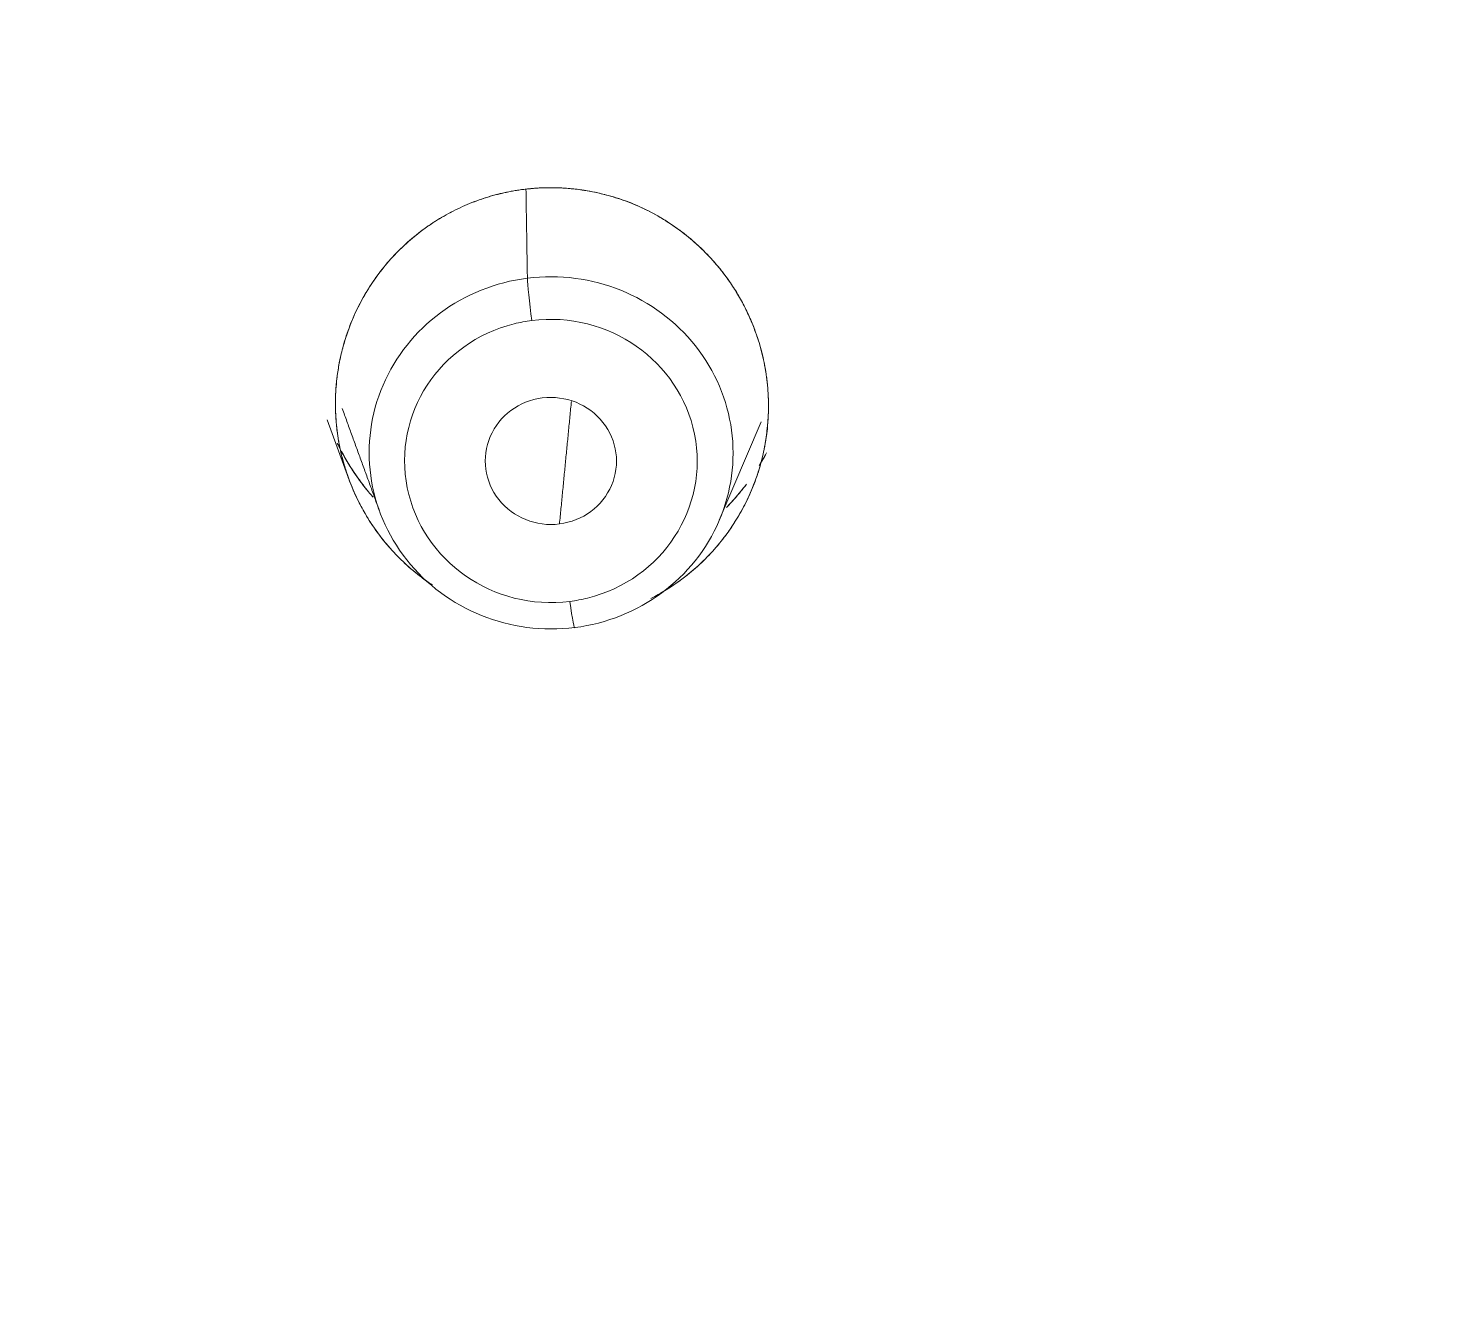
# Model space of a CAD drawing. Extents: x 5217 to 6345, y 0 to 827.
# Drawn here: x 5747.55 to 5759.32, y 525.26 to 535.89 of the extents above; entities that cross this region are included whole.
import ezdxf

# ---------------------------------------------------------------- set-up
doc = ezdxf.new("R2010")
doc.units = 0
doc.header["$LTSCALE"] = 30
doc.header["$MEASUREMENT"] = 0
doc.linetypes.add('HIDDEN2', pattern=[4.7625, 3.175, -1.5875])
doc.layers.add('1', color=7, linetype='CONTINUOUS')
doc.layers.add('2', color=1, linetype='HIDDEN2')

msp = doc.modelspace()

# ---------------------------------------------------------------- linework, layer by layer
at = {"layer": '1', "color": 7, "linetype": 'Continuous', "lineweight": 18}
for p, q in [((5750.054, 532.608), (5750.233, 532.118)), ((5750.054, 532.608), (5750.233, 532.118)), ((5753.341, 531.765), (5753.692, 532.589))]:
    msp.add_line(p, q, dxfattribs=at)
for centre, major_axis, ratio, start_param, end_param in [((5757.244, 496.519), (-59.628, 0), 0.953717, 3.141593, 6.283185), ((5757.244, 496.519), (-59.628, 0), 0.953717, 3.141593, 6.274276), ((5751.931, 532.33), (1.525, -0.042), 0.968013, 1.727878, 4.869471), ((5751.931, 532.33), (-1.525, 0.042), 0.968013, 1.727878, 4.869471), ((5751.929, 532.262), (-0.55, 0.015), 0.968013, 1.727878, 4.869471), ((5751.929, 532.262), (0.55, -0.015), 0.968013, 1.727878, 4.869471)]:
    msp.add_ellipse(centre, major_axis=major_axis, ratio=ratio, start_param=start_param, end_param=end_param, dxfattribs=at)
at = {"layer": '1', "color": 7, "linetype": 'Continuous', "lineweight": 13}
for centre, major_axis, ratio, start_param, end_param in [((5751.771, 533.515), (0.037, -0.298), 0.03925, 3.484393, 4.963006), ((5751.929, 532.262), (1.226, -0.033), 0.968013, 4.992246, 8.011064), ((5751.929, 532.262), (1.226, -0.033), 0.968013, 1.850654, 4.869471), ((5751.929, 532.262), (1.226, -0.033), 0.968013, 1.727878, 1.850654), ((5751.929, 532.262), (1.226, -0.033), 0.968013, 4.869471, 4.992246), ((5752.091, 531.16), (0.037, -0.298), 0.03925, 4.963006, 6.441619)]:
    msp.add_ellipse(centre, major_axis=major_axis, ratio=ratio, start_param=start_param, end_param=end_param, dxfattribs=at)
at = {"layer": '1', "color": 7, "linetype": 'Continuous', "lineweight": 18}
for points, knots in [([(5759.712, 439.668), (5760.292, 439.691), (5761.968, 439.78), (5764.735, 440.04), (5767.995, 440.52), (5771.222, 441.172), (5774.407, 441.992), (5777.54, 442.979), (5780.611, 444.129), (5783.61, 445.439), (5786.529, 446.905), (5789.359, 448.523), (5792.092, 450.287), (5794.718, 452.192), (5797.229, 454.232), (5799.619, 456.402), (5801.88, 458.694), (5804.005, 461.101), (5805.987, 463.617), (5807.821, 466.233), (5809.501, 468.942), (5811.021, 471.735), (5812.378, 474.604), (5813.566, 477.54), (5814.583, 480.534), (5815.426, 483.576), (5816.091, 486.659), (5816.577, 489.772), (5816.882, 492.905), (5817.005, 496.05), (5816.947, 499.196), (5816.706, 502.335), (5816.285, 505.456), (5815.684, 508.55), (5814.904, 511.608), (5813.949, 514.62), (5812.822, 517.578), (5811.525, 520.471), (5810.063, 523.292), (5808.44, 526.031), (5806.66, 528.681), (5804.731, 531.234), (5802.657, 533.681), (5800.444, 536.015), (5798.1, 538.229), (5795.631, 540.316), (5793.045, 542.27), (5790.35, 544.085), (5787.555, 545.755), (5784.667, 547.276), (5781.695, 548.643), (5778.649, 549.85), (5775.538, 550.896), (5772.371, 551.776), (5769.157, 552.489), (5765.908, 553.031), (5762.632, 553.401), (5759.34, 553.598), (5756.041, 553.622), (5752.746, 553.471), (5749.464, 553.148), (5746.207, 552.652), (5742.982, 551.986), (5739.802, 551.151), (5736.674, 550.149), (5733.609, 548.985), (5730.617, 547.661), (5727.705, 546.181), (5724.883, 544.551), (5722.16, 542.774), (5719.544, 540.857), (5717.043, 538.805), (5714.664, 536.624), (5712.415, 534.322), (5710.302, 531.904), (5708.333, 529.379), (5706.512, 526.755), (5704.847, 524.038), (5703.34, 521.238), (5701.998, 518.363), (5700.825, 515.422), (5699.823, 512.423), (5698.996, 509.377), (5698.347, 506.291), (5697.877, 503.176), (5697.588, 500.041), (5697.48, 496.896), (5697.555, 493.75), (5697.811, 490.612), (5698.249, 487.493), (5698.866, 484.402), (5699.661, 481.348), (5700.631, 478.34), (5701.774, 475.388), (5703.085, 472.5), (5704.562, 469.686), (5706.199, 466.954), (5707.991, 464.313), (5709.934, 461.769), (5712.021, 459.332), (5714.245, 457.008), (5716.601, 454.805), (5719.08, 452.73), (5721.676, 450.788), (5724.38, 448.985), (5727.184, 447.328), (5730.08, 445.82), (5733.058, 444.468), (5736.111, 443.274), (5739.227, 442.243), (5742.399, 441.377), (5745.616, 440.68), (5748.868, 440.153), (5751.926, 439.822), (5753.898, 439.702), (5754.776, 439.668)], [0, 0, 0, 0, 0.004702, 0.013606, 0.022511, 0.031416, 0.040321, 0.049226, 0.058131, 0.067035, 0.07594, 0.084844, 0.093748, 0.102652, 0.111556, 0.120459, 0.129362, 0.138265, 0.147168, 0.15607, 0.164972, 0.173874, 0.182775, 0.191676, 0.200577, 0.209478, 0.218378, 0.227279, 0.236179, 0.245079, 0.253978, 0.262878, 0.271778, 0.280678, 0.289578, 0.298478, 0.307379, 0.316279, 0.32518, 0.334081, 0.342982, 0.351884, 0.360785, 0.369687, 0.37859, 0.387493, 0.396396, 0.405299, 0.414202, 0.423106, 0.43201, 0.440914, 0.449818, 0.458723, 0.467628, 0.476532, 0.485437, 0.494342, 0.503247, 0.512152, 0.521057, 0.529962, 0.538867, 0.547772, 0.556677, 0.565582, 0.574486, 0.583391, 0.592295, 0.601199, 0.610103, 0.619007, 0.62791, 0.636813, 0.645716, 0.654619, 0.663521, 0.672423, 0.681325, 0.690226, 0.699127, 0.708028, 0.716929, 0.725829, 0.734729, 0.743629, 0.752529, 0.761429, 0.770329, 0.779229, 0.788129, 0.797029, 0.805929, 0.814829, 0.82373, 0.832631, 0.841532, 0.850433, 0.859334, 0.868236, 0.877138, 0.886041, 0.894944, 0.903847, 0.91275, 0.921653, 0.930557, 0.939461, 0.948365, 0.95727, 0.966174, 0.975079, 0.983983, 0.992888, 1, 1, 1, 1]), ([(5793.07, 451.033), (5793.622, 451.416), (5795.04, 452.443), (5797.228, 454.234), (5799.62, 456.401), (5801.88, 458.694), (5804.005, 461.101), (5805.987, 463.617), (5807.821, 466.233), (5809.501, 468.942), (5811.021, 471.735), (5812.378, 474.604), (5813.566, 477.54), (5814.583, 480.534), (5815.426, 483.576), (5816.091, 486.659), (5816.577, 489.772), (5816.882, 492.905), (5817.005, 496.05), (5816.947, 499.196), (5816.706, 502.335), (5816.285, 505.456), (5815.684, 508.55), (5814.904, 511.608), (5813.949, 514.62), (5812.822, 517.578), (5811.525, 520.471), (5810.063, 523.292), (5808.44, 526.031), (5806.66, 528.681), (5804.731, 531.234), (5802.657, 533.681), (5800.444, 536.015), (5798.1, 538.229), (5795.631, 540.316), (5793.045, 542.27), (5790.35, 544.085), (5787.555, 545.755), (5784.667, 547.276), (5781.695, 548.643), (5778.649, 549.85), (5775.538, 550.896), (5772.371, 551.776), (5769.157, 552.489), (5765.908, 553.031), (5762.632, 553.401), (5759.34, 553.598), (5756.041, 553.622), (5752.746, 553.471), (5749.464, 553.148), (5746.207, 552.652), (5742.982, 551.986), (5739.802, 551.151), (5736.674, 550.149), (5733.609, 548.985), (5730.617, 547.661), (5727.705, 546.181), (5724.883, 544.551), (5722.16, 542.774), (5719.544, 540.857), (5717.043, 538.805), (5714.664, 536.624), (5712.415, 534.322), (5710.302, 531.904), (5708.333, 529.379), (5706.512, 526.755), (5704.847, 524.038), (5703.34, 521.238), (5701.998, 518.363), (5700.825, 515.422), (5699.823, 512.423), (5698.996, 509.377), (5698.347, 506.291), (5697.877, 503.176), (5697.588, 500.041), (5697.48, 496.896), (5697.555, 493.75), (5697.811, 490.612), (5698.249, 487.493), (5698.866, 484.402), (5699.661, 481.348), (5700.631, 478.34), (5701.774, 475.388), (5703.085, 472.5), (5704.562, 469.686), (5706.199, 466.954), (5707.991, 464.313), (5709.934, 461.769), (5712.021, 459.332), (5714.246, 457.009), (5716.6, 454.804), (5719.085, 452.736), (5720.978, 451.284), (5722.066, 450.56), (5722.254, 450.437)], [0, 0, 0, 0, 0.006833, 0.017845, 0.028856, 0.039868, 0.050878, 0.061889, 0.072899, 0.083908, 0.094918, 0.105926, 0.116935, 0.127943, 0.138951, 0.149959, 0.160966, 0.171973, 0.18298, 0.193987, 0.204994, 0.216001, 0.227008, 0.238016, 0.249023, 0.26003, 0.271038, 0.282046, 0.293055, 0.304063, 0.315072, 0.326082, 0.337091, 0.348102, 0.359112, 0.370123, 0.381134, 0.392146, 0.403157, 0.414169, 0.425182, 0.436194, 0.447207, 0.45822, 0.469233, 0.480246, 0.491259, 0.502272, 0.513286, 0.524299, 0.535313, 0.546326, 0.557339, 0.568352, 0.579365, 0.590378, 0.601391, 0.612403, 0.623416, 0.634428, 0.645439, 0.656451, 0.667462, 0.678472, 0.689483, 0.700493, 0.711502, 0.722512, 0.73352, 0.744529, 0.755537, 0.766545, 0.777553, 0.78856, 0.799567, 0.810574, 0.821581, 0.832588, 0.843595, 0.854602, 0.865609, 0.876617, 0.887624, 0.898632, 0.90964, 0.920649, 0.931657, 0.942666, 0.953676, 0.964686, 0.975696, 0.986706, 0.997717, 1, 1, 1, 1]), ([(5750.933, 531.223), (5750.902, 531.243), (5750.824, 531.3), (5750.704, 531.4), (5750.579, 531.528), (5750.467, 531.668), (5750.369, 531.819), (5750.287, 531.978), (5750.22, 532.145), (5750.169, 532.318), (5750.136, 532.496), (5750.121, 532.678), (5750.124, 532.862), (5750.145, 533.045), (5750.184, 533.224), (5750.242, 533.399), (5750.316, 533.565), (5750.406, 533.723), (5750.511, 533.87), (5750.629, 534.005), (5750.759, 534.127), (5750.9, 534.235), (5751.024, 534.313), (5751.128, 534.367), (5751.207, 534.404), (5751.287, 534.437), (5751.355, 534.461), (5751.41, 534.478), (5751.451, 534.49), (5751.493, 534.5), (5751.534, 534.51), (5751.576, 534.519), (5751.618, 534.527), (5751.661, 534.534), (5751.689, 534.538), (5751.703, 534.539)], [0, 0, 0, 0, 0.025113, 0.065662, 0.105947, 0.146364, 0.187308, 0.227816, 0.268477, 0.309394, 0.350458, 0.391952, 0.433798, 0.475674, 0.517499, 0.559039, 0.600664, 0.641696, 0.682809, 0.723389, 0.763873, 0.803853, 0.843855, 0.863556, 0.883217, 0.902877, 0.922578, 0.932282, 0.941969, 0.951643, 0.96131, 0.970975, 0.980641, 0.990315, 1, 1, 1, 1]), ([(5750.933, 531.223), (5750.902, 531.243), (5750.824, 531.3), (5750.704, 531.4), (5750.579, 531.528), (5750.467, 531.668), (5750.369, 531.819), (5750.287, 531.978), (5750.22, 532.145), (5750.169, 532.318), (5750.136, 532.496), (5750.121, 532.678), (5750.124, 532.862), (5750.145, 533.045), (5750.184, 533.224), (5750.242, 533.399), (5750.316, 533.565), (5750.406, 533.723), (5750.511, 533.87), (5750.629, 534.005), (5750.759, 534.127), (5750.9, 534.235), (5751.024, 534.313), (5751.128, 534.367), (5751.207, 534.404), (5751.287, 534.437), (5751.355, 534.461), (5751.41, 534.478), (5751.451, 534.49), (5751.493, 534.5), (5751.534, 534.51), (5751.576, 534.519), (5751.618, 534.527), (5751.661, 534.534), (5751.689, 534.538), (5751.703, 534.539)], [0, 0, 0, 0, 0.025113, 0.065662, 0.105947, 0.146364, 0.187308, 0.227816, 0.268477, 0.309394, 0.350458, 0.391952, 0.433798, 0.475674, 0.517499, 0.559039, 0.600664, 0.641696, 0.682809, 0.723389, 0.763873, 0.803853, 0.843855, 0.863556, 0.883217, 0.902877, 0.922578, 0.932282, 0.941969, 0.951643, 0.96131, 0.970975, 0.980641, 0.990315, 1, 1, 1, 1]), ([(5751.703, 534.539), (5751.696, 534.539), (5751.682, 534.537), (5751.661, 534.534), (5751.64, 534.53), (5751.619, 534.527), (5751.598, 534.523), (5751.577, 534.519), (5751.556, 534.515), (5751.536, 534.51), (5751.515, 534.506), (5751.494, 534.501), (5751.473, 534.495), (5751.452, 534.49), (5751.432, 534.484), (5751.411, 534.478), (5751.39, 534.472), (5751.349, 534.458), (5751.287, 534.437), (5751.207, 534.404), (5751.128, 534.367), (5751.027, 534.314), (5750.904, 534.238), (5750.765, 534.132), (5750.633, 534.009), (5750.517, 533.878), (5750.417, 533.739), (5750.328, 533.588), (5750.248, 533.415), (5750.192, 533.248), (5750.157, 533.101), (5750.137, 532.98), (5750.126, 532.874), (5750.122, 532.774), (5750.123, 532.671), (5750.129, 532.576), (5750.138, 532.502), (5750.145, 532.457), (5750.154, 532.402), (5750.176, 532.297), (5750.222, 532.136), (5750.292, 531.966), (5750.379, 531.803), (5750.475, 531.657), (5750.593, 531.513), (5750.716, 531.39), (5750.829, 531.296), (5750.903, 531.243), (5750.934, 531.222)], [0, 0, 0, 0, 0.004777, 0.009561, 0.014353, 0.019152, 0.023959, 0.028774, 0.033596, 0.038426, 0.043264, 0.04811, 0.052963, 0.057823, 0.062692, 0.067568, 0.072452, 0.077343, 0.097046, 0.116743, 0.136434, 0.156119, 0.194401, 0.233955, 0.275211, 0.317138, 0.352651, 0.391666, 0.436519, 0.482415, 0.511593, 0.539495, 0.566126, 0.584524, 0.607428, 0.63637, 0.649481, 0.658358, 0.667609, 0.687279, 0.731454, 0.78141, 0.812601, 0.856661, 0.899951, 0.938631, 0.97476, 1, 1, 1, 1]), ([(5751.703, 534.539), (5751.696, 534.539), (5751.682, 534.537), (5751.661, 534.534), (5751.64, 534.53), (5751.619, 534.527), (5751.598, 534.523), (5751.577, 534.519), (5751.556, 534.515), (5751.536, 534.51), (5751.515, 534.506), (5751.494, 534.501), (5751.473, 534.495), (5751.452, 534.49), (5751.432, 534.484), (5751.411, 534.478), (5751.39, 534.472), (5751.349, 534.458), (5751.287, 534.437), (5751.207, 534.404), (5751.128, 534.367), (5751.027, 534.314), (5750.904, 534.238), (5750.765, 534.132), (5750.633, 534.009), (5750.517, 533.878), (5750.417, 533.739), (5750.328, 533.588), (5750.248, 533.415), (5750.192, 533.248), (5750.157, 533.101), (5750.137, 532.98), (5750.126, 532.874), (5750.122, 532.774), (5750.123, 532.671), (5750.129, 532.576), (5750.138, 532.502), (5750.145, 532.457), (5750.154, 532.402), (5750.176, 532.297), (5750.222, 532.136), (5750.292, 531.966), (5750.379, 531.803), (5750.475, 531.657), (5750.593, 531.513), (5750.716, 531.39), (5750.829, 531.296), (5750.903, 531.243), (5750.934, 531.222)], [0, 0, 0, 0, 0.004777, 0.009561, 0.014353, 0.019152, 0.023959, 0.028774, 0.033596, 0.038426, 0.043264, 0.04811, 0.052963, 0.057823, 0.062692, 0.067568, 0.072452, 0.077343, 0.097046, 0.116743, 0.136434, 0.156119, 0.194401, 0.233955, 0.275211, 0.317138, 0.352651, 0.391666, 0.436519, 0.482415, 0.511593, 0.539495, 0.566126, 0.584524, 0.607428, 0.63637, 0.649481, 0.658358, 0.667609, 0.687279, 0.731454, 0.78141, 0.812601, 0.856661, 0.899951, 0.938631, 0.97476, 1, 1, 1, 1]), ([(5752.768, 531.11), (5752.789, 531.121), (5752.858, 531.158), (5752.974, 531.23), (5753.111, 531.334), (5753.24, 531.453), (5753.353, 531.581), (5753.451, 531.715), (5753.538, 531.858), (5753.615, 532.018), (5753.673, 532.18), (5753.719, 532.353), (5753.748, 532.539), (5753.755, 532.698), (5753.751, 532.818), (5753.747, 532.883), (5753.74, 532.946), (5753.731, 533.009), (5753.718, 533.086), (5753.698, 533.172), (5753.672, 533.264), (5753.638, 533.364), (5753.592, 533.476), (5753.536, 533.591), (5753.471, 533.703), (5753.398, 533.809), (5753.307, 533.923), (5753.198, 534.04), (5753.061, 534.16), (5752.91, 534.269), (5752.745, 534.363), (5752.578, 534.436), (5752.427, 534.485), (5752.294, 534.517), (5752.178, 534.537), (5752.06, 534.55), (5751.968, 534.554), (5751.902, 534.553), (5751.862, 534.552), (5751.822, 534.551), (5751.782, 534.548), (5751.742, 534.544), (5751.716, 534.541), (5751.703, 534.539)], [0, 0, 0, 0, 0.013776, 0.046515, 0.080151, 0.115074, 0.15042, 0.180795, 0.213202, 0.249155, 0.28583, 0.315216, 0.354992, 0.397377, 0.408789, 0.426228, 0.436135, 0.445761, 0.464321, 0.481887, 0.498374, 0.52042, 0.544346, 0.570155, 0.595504, 0.620884, 0.646295, 0.681218, 0.714956, 0.753324, 0.790803, 0.826338, 0.860356, 0.88358, 0.906743, 0.929847, 0.952891, 0.960823, 0.968722, 0.97659, 0.984425, 0.992228, 1, 1, 1, 1]), ([(5752.768, 531.11), (5752.789, 531.121), (5752.858, 531.158), (5752.974, 531.23), (5753.111, 531.334), (5753.24, 531.453), (5753.353, 531.581), (5753.451, 531.715), (5753.538, 531.858), (5753.615, 532.018), (5753.673, 532.18), (5753.719, 532.353), (5753.748, 532.539), (5753.755, 532.698), (5753.751, 532.818), (5753.747, 532.883), (5753.74, 532.946), (5753.731, 533.009), (5753.718, 533.086), (5753.698, 533.172), (5753.672, 533.264), (5753.638, 533.364), (5753.592, 533.476), (5753.536, 533.591), (5753.471, 533.703), (5753.398, 533.809), (5753.307, 533.923), (5753.198, 534.04), (5753.061, 534.16), (5752.91, 534.269), (5752.745, 534.363), (5752.578, 534.436), (5752.427, 534.485), (5752.294, 534.517), (5752.178, 534.537), (5752.06, 534.55), (5751.968, 534.554), (5751.902, 534.553), (5751.862, 534.552), (5751.822, 534.551), (5751.782, 534.548), (5751.742, 534.544), (5751.716, 534.541), (5751.703, 534.539)], [0, 0, 0, 0, 0.013776, 0.046515, 0.080151, 0.115074, 0.15042, 0.180795, 0.213202, 0.249155, 0.28583, 0.315216, 0.354992, 0.397377, 0.408789, 0.426228, 0.436135, 0.445761, 0.464321, 0.481887, 0.498374, 0.52042, 0.544346, 0.570155, 0.595504, 0.620884, 0.646295, 0.681218, 0.714956, 0.753324, 0.790803, 0.826338, 0.860356, 0.88358, 0.906743, 0.929847, 0.952891, 0.960823, 0.968722, 0.97659, 0.984425, 0.992228, 1, 1, 1, 1]), ([(5751.703, 534.539), (5751.71, 534.54), (5751.725, 534.542), (5751.747, 534.544), (5751.769, 534.546), (5751.791, 534.548), (5751.812, 534.55), (5751.834, 534.551), (5751.856, 534.552), (5751.878, 534.553), (5751.9, 534.553), (5751.922, 534.553), (5751.945, 534.553), (5751.967, 534.553), (5751.989, 534.552), (5752.011, 534.552), (5752.033, 534.55), (5752.078, 534.547), (5752.145, 534.541), (5752.234, 534.528), (5752.322, 534.511), (5752.44, 534.482), (5752.586, 534.434), (5752.755, 534.358), (5752.916, 534.265), (5753.117, 534.119), (5753.339, 533.903), (5753.511, 533.647), (5753.615, 533.427), (5753.677, 533.255), (5753.722, 533.077), (5753.748, 532.897), (5753.756, 532.716), (5753.746, 532.537), (5753.72, 532.361), (5753.678, 532.193), (5753.62, 532.03), (5753.547, 531.875), (5753.46, 531.727), (5753.358, 531.587), (5753.243, 531.456), (5753.116, 531.338), (5752.978, 531.232), (5752.86, 531.159), (5752.789, 531.12), (5752.768, 531.11)], [0, 0, 0, 0, 0.004313, 0.008626, 0.012937, 0.017248, 0.021559, 0.025871, 0.030185, 0.034501, 0.03882, 0.043141, 0.047467, 0.051797, 0.056132, 0.060472, 0.064818, 0.069171, 0.086827, 0.104437, 0.122041, 0.139678, 0.175981, 0.212075, 0.248328, 0.285104, 0.35813, 0.429738, 0.465538, 0.501516, 0.537859, 0.573644, 0.609146, 0.644886, 0.679683, 0.714062, 0.7478, 0.781494, 0.81543, 0.849507, 0.884006, 0.918051, 0.951991, 0.986181, 1, 1, 1, 1]), ([(5751.703, 534.539), (5751.71, 534.54), (5751.725, 534.542), (5751.747, 534.544), (5751.769, 534.546), (5751.791, 534.548), (5751.812, 534.55), (5751.834, 534.551), (5751.856, 534.552), (5751.878, 534.553), (5751.9, 534.553), (5751.922, 534.553), (5751.945, 534.553), (5751.967, 534.553), (5751.989, 534.552), (5752.011, 534.552), (5752.033, 534.55), (5752.078, 534.547), (5752.145, 534.541), (5752.234, 534.528), (5752.322, 534.511), (5752.44, 534.482), (5752.586, 534.434), (5752.755, 534.358), (5752.916, 534.265), (5753.117, 534.119), (5753.339, 533.903), (5753.511, 533.647), (5753.615, 533.427), (5753.677, 533.255), (5753.722, 533.077), (5753.748, 532.897), (5753.756, 532.716), (5753.746, 532.537), (5753.72, 532.361), (5753.678, 532.193), (5753.62, 532.03), (5753.547, 531.875), (5753.46, 531.727), (5753.358, 531.587), (5753.243, 531.456), (5753.116, 531.338), (5752.978, 531.232), (5752.86, 531.159), (5752.789, 531.12), (5752.768, 531.11)], [0, 0, 0, 0, 0.004313, 0.008626, 0.012937, 0.017248, 0.021559, 0.025871, 0.030185, 0.034501, 0.03882, 0.043141, 0.047467, 0.051797, 0.056132, 0.060472, 0.064818, 0.069171, 0.086827, 0.104437, 0.122041, 0.139678, 0.175981, 0.212075, 0.248328, 0.285104, 0.35813, 0.429738, 0.465538, 0.501516, 0.537859, 0.573644, 0.609146, 0.644886, 0.679683, 0.714062, 0.7478, 0.781494, 0.81543, 0.849507, 0.884006, 0.918051, 0.951991, 0.986181, 1, 1, 1, 1]), ([(5750.137, 532.412), (5750.14, 532.407), (5750.17, 532.345), (5750.235, 532.228), (5750.324, 532.098), (5750.381, 532.026), (5750.4, 532.003)], [0, 0, 0, 0, 0.031545, 0.430653, 0.822122, 1, 1, 1, 1]), ([(5750.355, 532.06), (5750.313, 532.114), (5750.25, 532.206), (5750.194, 532.303), (5750.174, 532.341)], [0, 0, 0, 0, 0.612368, 1, 1, 1, 1]), ([(5750.439, 531.958), (5750.429, 531.969), (5750.372, 532.036), (5750.281, 532.157), (5750.21, 532.275), (5750.179, 532.331), (5750.178, 532.333)], [0, 0, 0, 0, 0.099857, 0.574836, 0.991147, 1, 1, 1, 1]), ([(5750.178, 532.333), (5750.209, 532.276), (5750.278, 532.161), (5750.359, 532.053), (5750.404, 531.999), (5750.404, 531.998)], [0, 0, 0, 0, 0.481633, 0.993063, 1, 1, 1, 1]), ([(5753.736, 532.329), (5753.725, 532.308), (5753.705, 532.273), (5753.685, 532.239), (5753.676, 532.225)], [0, 0, 0, 0, 0.590506, 1, 1, 1, 1]), ([(5753.568, 532.067), (5753.558, 532.053), (5753.511, 531.993), (5753.455, 531.928), (5753.408, 531.879), (5753.402, 531.873)], [0, 0, 0, 0, 0.204579, 0.894888, 1, 1, 1, 1]), ([(5753.403, 531.874), (5753.425, 531.897), (5753.483, 531.959), (5753.537, 532.025), (5753.569, 532.068)], [0, 0, 0, 0, 0.372454, 1, 1, 1, 1]), ([(5753.512, 531.995), (5753.507, 531.989), (5753.478, 531.955), (5753.449, 531.922), (5753.423, 531.895)], [0, 0, 0, 0, 0.163653, 1, 1, 1, 1]), ([(5753.425, 531.897), (5753.466, 531.941), (5753.505, 531.986), (5753.542, 532.033), (5753.542, 532.033)], [0, 0, 0, 0, 0.999932, 1, 1, 1, 1])]:
    msp.add_open_spline(points, degree=3, knots=knots, dxfattribs=at)
for points, weights, knots in [([(5816.872, 496.519), (5816.872, 553.388), (5757.244, 553.388), (5697.616, 553.388), (5697.616, 496.519)], [1, 0.707106781187, 1, 0.707106781187, 1], [0, 0, 0, 0.5, 0.5, 1, 1, 1]), ([(5816.872, 496.519), (5816.872, 553.388), (5757.244, 553.388), (5698.144, 553.388), (5697.618, 497.026)], [1, 0.707106781187, 1, 0.708948655878, 0.996339416072], [0, 0, 0, 0.501577, 0.501577, 1, 1, 1])]:
    msp.add_rational_spline(points, weights, degree=2, knots=knots, dxfattribs=at)
at = {"layer": '1', "color": 7, "linetype": 'Continuous', "lineweight": 13}
for points in [[(5751.732, 533.794), (5751.72, 534.538)], [(5752.001, 531.734), (5752.101, 532.762)]]:
    msp.add_open_spline(points, degree=1, dxfattribs=at)
at = {"layer": '1', "color": 7, "linetype": 'Continuous', "lineweight": 18}
for points, degree in [([(5750.18, 532.701), (5750.492, 531.842)], 1), ([(5753.677, 532.226), (5753.697, 532.259), (5753.716, 532.292), (5753.734, 532.326)], 3)]:
    msp.add_open_spline(points, degree=degree, dxfattribs=at)
at = {"layer": '2', "color": 7, "linetype": 'Continuous', "lineweight": 18}
for start_param, end_param in [(4.712389, 6.214512), (4.712389, 6.214512), (2.930106, 4.712389)]:
    msp.add_ellipse((5757.244, 496.914), major_axis=(-59.996, 0), ratio=0.953717, start_param=start_param, end_param=end_param, dxfattribs=at)
for points, knots in [([(5757.244, 554.617), (5756.109, 554.617), (5754.517, 554.574), (5752.166, 554.419), (5750.158, 554.228), (5747.771, 553.909), (5745.273, 553.475), (5742.673, 552.909), (5740.012, 552.206), (5737.319, 551.363), (5734.615, 550.377), (5731.92, 549.247), (5729.251, 547.974), (5726.621, 546.557), (5724.045, 545), (5721.533, 543.305), (5719.098, 541.476), (5716.75, 539.515), (5714.499, 537.429), (5712.354, 535.221), (5710.322, 532.897), (5708.407, 530.458), (5706.619, 527.907), (5704.965, 525.253), (5703.457, 522.51), (5702.1, 519.685), (5700.901, 516.787), (5699.864, 513.825), (5698.995, 510.808), (5698.291, 507.744), (5697.927, 505.566), (5697.762, 504.417), (5697.746, 504.306)], [0, 0, 0, 0, 0.03946, 0.05546, 0.082036, 0.109665, 0.13934, 0.170353, 0.202419, 0.23531, 0.268863, 0.302957, 0.337499, 0.372418, 0.407657, 0.44317, 0.47892, 0.514876, 0.551012, 0.587307, 0.623741, 0.660339, 0.697303, 0.734401, 0.77158, 0.808831, 0.846149, 0.883526, 0.920958, 0.958442, 0.995976, 1, 1, 1, 1]), ([(5757.244, 554.617), (5756.109, 554.617), (5754.517, 554.574), (5752.166, 554.419), (5750.158, 554.228), (5747.771, 553.909), (5745.273, 553.475), (5742.673, 552.909), (5740.012, 552.206), (5737.319, 551.363), (5734.615, 550.377), (5731.92, 549.247), (5729.251, 547.974), (5726.621, 546.557), (5724.045, 545), (5721.533, 543.305), (5719.098, 541.476), (5716.75, 539.515), (5714.499, 537.429), (5712.354, 535.221), (5710.322, 532.897), (5708.407, 530.458), (5706.619, 527.907), (5704.965, 525.253), (5703.457, 522.51), (5702.1, 519.685), (5700.901, 516.787), (5699.864, 513.825), (5698.995, 510.808), (5698.291, 507.744), (5697.927, 505.566), (5697.762, 504.417), (5697.746, 504.306)], [0, 0, 0, 0, 0.03946, 0.05546, 0.082036, 0.109665, 0.13934, 0.170353, 0.202419, 0.23531, 0.268863, 0.302957, 0.337499, 0.372418, 0.407657, 0.44317, 0.47892, 0.514876, 0.551012, 0.587307, 0.623741, 0.660339, 0.697303, 0.734401, 0.77158, 0.808831, 0.846149, 0.883526, 0.920958, 0.958442, 0.995976, 1, 1, 1, 1]), ([(5817.081, 500.995), (5817.01, 501.986), (5816.805, 504.043), (5816.311, 507.152), (5815.621, 510.314), (5814.747, 513.44), (5813.69, 516.52), (5812.453, 519.545), (5811.037, 522.505), (5809.446, 525.39), (5807.683, 528.193), (5805.749, 530.906), (5803.642, 533.529), (5801.443, 535.962), (5799.181, 538.202), (5796.888, 540.249), (5794.488, 542.177), (5791.989, 543.98), (5789.398, 545.655), (5786.724, 547.196), (5783.974, 548.598), (5781.16, 549.859), (5778.291, 550.975), (5775.383, 551.941), (5772.455, 552.756), (5769.544, 553.415), (5766.696, 553.918), (5764.173, 554.246), (5761.945, 554.45), (5759.724, 554.583), (5758.153, 554.617), (5757.244, 554.617)], [0, 0, 0, 0, 0.034187, 0.071218, 0.108335, 0.145544, 0.182846, 0.220249, 0.257758, 0.295383, 0.333134, 0.371027, 0.409194, 0.447875, 0.482652, 0.517432, 0.552208, 0.586973, 0.621721, 0.656439, 0.691114, 0.725722, 0.760226, 0.794566, 0.82863, 0.862183, 0.894634, 0.925537, 0.947362, 0.969579, 1, 1, 1, 1]), ([(5815.787, 509.491), (5815.724, 509.763), (5815.406, 511.085), (5814.747, 513.44), (5813.69, 516.52), (5812.453, 519.545), (5811.037, 522.505), (5809.446, 525.39), (5807.683, 528.193), (5805.749, 530.906), (5803.642, 533.529), (5801.443, 535.962), (5799.181, 538.202), (5796.888, 540.249), (5794.488, 542.177), (5791.989, 543.98), (5789.398, 545.655), (5786.724, 547.196), (5783.974, 548.598), (5781.16, 549.859), (5778.291, 550.975), (5775.383, 551.941), (5772.455, 552.756), (5769.544, 553.415), (5766.696, 553.918), (5764.173, 554.246), (5761.945, 554.45), (5759.724, 554.583), (5758.153, 554.617), (5757.244, 554.617)], [0, 0, 0, 0, 0.010647, 0.051932, 0.093322, 0.134822, 0.17644, 0.218187, 0.260075, 0.302119, 0.344467, 0.387386, 0.425973, 0.464563, 0.503149, 0.541723, 0.580278, 0.6188, 0.657273, 0.695672, 0.733957, 0.77206, 0.809856, 0.847084, 0.883091, 0.917379, 0.941595, 0.966247, 1, 1, 1, 1])]:
    msp.add_open_spline(points, degree=3, knots=knots, dxfattribs=at)
for points, weights, knots in [([(5816.793, 500.826), (5814.284, 534.77), (5781.748, 548.738), (5780.301, 549.359), (5778.822, 549.906), (5724.612, 569.95), (5702.172, 518.796), (5698.494, 510.411), (5697.736, 501.351)], [0.925008169637, 0.825553196241, 1, 0.999647191397, 1, 0.716378052159, 1, 0.939059780537, 0.904307311186], [0, 0, 0, 0.343999, 0.343999, 0.358407, 0.358407, 0.886526, 0.886526, 1, 1, 1]), ([(5778.822, 549.906), (5724.612, 569.95), (5702.172, 518.796), (5698.98, 511.52), (5697.983, 503.69)], [1, 0.716378052159, 1, 0.946687935418, 0.913417875706], [0, 0, 0, 0.841773, 0.841773, 1, 1, 1])]:
    msp.add_rational_spline(points, weights, degree=2, knots=knots, dxfattribs=at)

doc.saveas('drawing.dxf')
